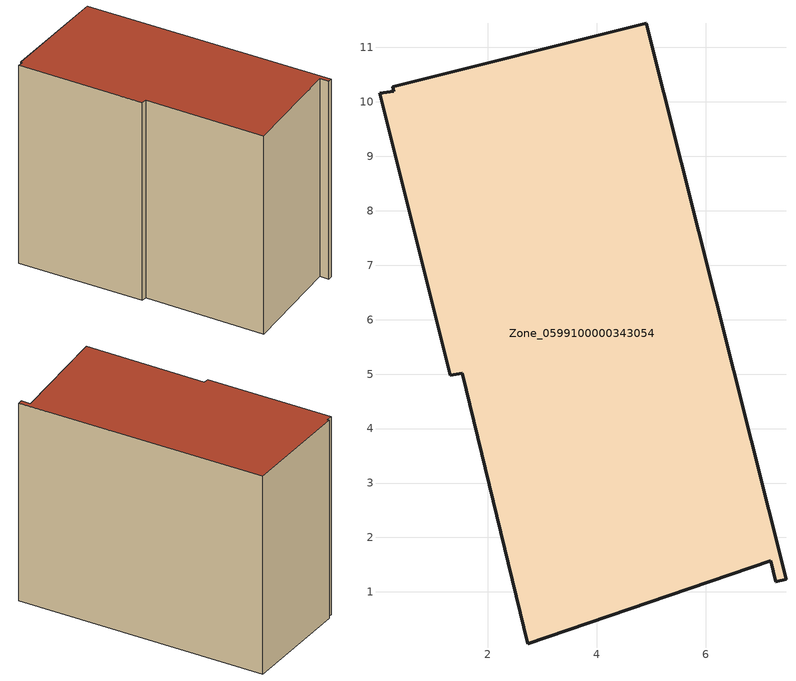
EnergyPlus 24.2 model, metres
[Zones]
Zone_0599100000343054
 floor ground (C_G): 0.26,10.28 4.91,11.44 7.48,1.23 7.29,1.19 7.2,1.57 2.73,0.05 1.53,5.02 1.32,4.98 0.01,10.16 0.28,10.2 z0
 wall outside (C_F): 0.01,10.16 1.32,4.98 1.53,5.02 2.73,0.05 7.2,1.57 7.29,1.19 7.48,1.23 4.91,11.44 0.26,10.28 0.28,10.2 0.01,10.16 z0:8.48
 roof outside (C_R): 7.29,1.19 7.48,1.23 4.91,11.44 0.26,10.28 0.28,10.2 0.01,10.16 1.32,4.98 1.53,5.02 2.73,0.05 7.2,1.57 z8.48
[BUILDING]
Pand.0599100000343054: North Axis=0; Terrain=City; Loads Convergence Tolerance Value=0.04; Temperature Convergence Tolerance Value=0.4; Solar Distribution=FullExterior; Maximum Number of Warmup Days=25; Minimum Number of Warmup Days=1
[Site:Location]
Rotterdam.The.Hague.AP_ZH_NLD Design_Conditions: Latitude=51.96; Longitude=4.45; Time Zone=1; Elevation=-4.5
[SITE:GROUNDTEMPERATURE:BUILDINGSURFACE]
18, 18, 18, 18, 18, 18, 18, 18, 18, 18, 18, 18
[MATERIAL] Thermal Absorptance=0.9; Solar Absorptance=0.7; Visible Absorptance=0.7
Name | Roughness | Thickness | Conductivity | Density | Specific Heat
G.TC.1992-2005 | MediumSmooth | 0.15 | 0.06 | 540 | 1210
F.TC.1992-2005 | Rough | 0.3 | 0.12 | 1920 | 840
R.TC.1992-2005 | MediumRough | 0.2 | 0.08 | 1500 | 1000
[CONSTRUCTION]
C_G: G.TC.1992-2005
C_F: F.TC.1992-2005
C_R: R.TC.1992-2005
[ZONE]
Zone_0599100000343054: Type=1; Multiplier=1; Ceiling Height=Autocalculate; Volume=Autocalculate; Floor Area=autocalculate; Part of Total Floor Area=Yes
[ZONEINFILTRATION:DESIGNFLOWRATE]
Infil_Zone_0599100000343054: Zone or ZoneList or Space or SpaceList=Zone_0599100000343054; Schedule=AlwaysOn; Design Flow Rate Calculation Method=Flow/Area; Flow Rate per Floor Area=0.0015; Constant Term Coefficient=1; Temperature Term Coefficient=0; Velocity Term Coefficient=0; Velocity Squared Term Coefficient=0
[HVACTEMPLATE:ZONE:IDEALLOADSAIRSYSTEM]
Zone_0599100000343054: Maximum Heating Supply Air Temperature=50; Minimum Cooling Supply Air Temperature=13; Maximum Heating Supply Air Humidity Ratio=0.0156; Minimum Cooling Supply Air Humidity Ratio=0.0077; Heating Limit=NoLimit; Cooling Limit=NoLimit; Dehumidification Control Type=ConstantSensibleHeatRatio; Cooling Sensible Heat Ratio=0.7; Dehumidification Setpoint=60; Humidification Control Type=None; Humidification Setpoint=30; Outdoor Air Method=None; Outdoor Air Flow Rate per Person=0.00944; Outdoor Air Flow Rate per Zone Floor Area=0; Outdoor Air Flow Rate per Zone=0; Demand Controlled Ventilation Type=None; Outdoor Air Economizer Type=NoEconomizer; Heat Recovery Type=None; Sensible Heat Recovery Effectiveness=0.7; Latent Heat Recovery Effectiveness=0.65
[ZONECONTROL:THERMOSTAT]
ThermostatControl_Zone_0599100000343054: Zone or ZoneList=Zone_0599100000343054; Control Type Schedule=DualSetpointControlType; Control 1=Thermostat_Zone_0599100000343054; Temperature Difference Between Cutout And Setpoint=0
[THERMOSTATSETPOINT:DUALSETPOINT]
Thermostat_Zone_0599100000343054: Heating Setpoint Temperature Schedule=HeatingSetpoint_Zone_0599100000343054; Cooling Setpoint Temperature Schedule=CoolingSetpoint_Zone_0599100000343054
[SCHEDULE:COMPACT]
HeatingSetpoint_Zone_0599100000343054: Through: 12/31, For: AllDays, Until: 24:00, 21
CoolingSetpoint_Zone_0599100000343054: Through: 12/31, For: AllDays, Until: 24:00, 24
DualSetpointControlType: Through: 12/31, For: AllDays, Until: 24:00, 4
AlwaysOn: Through: 12/31, For: AllDays, Until: 24:00, 1
